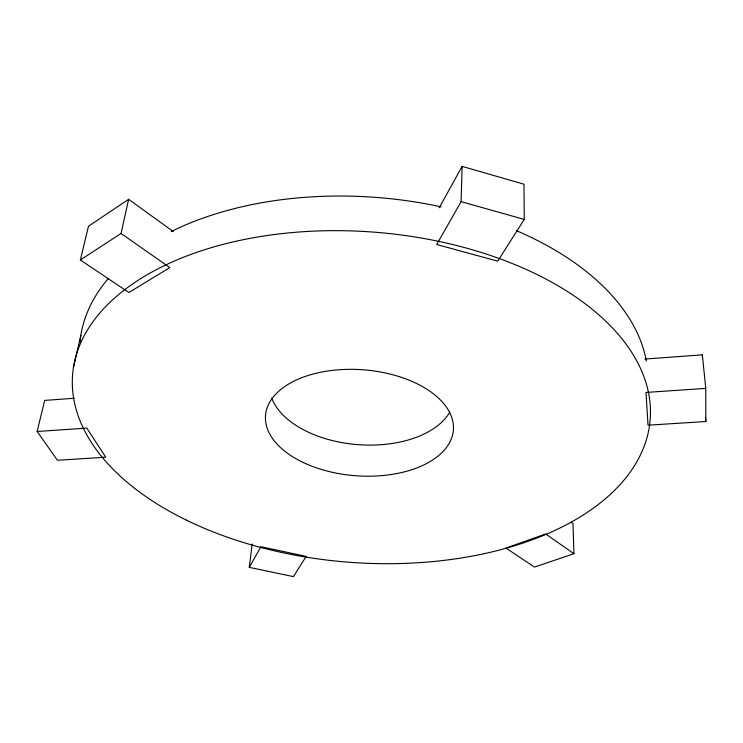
<?xml version="1.0" encoding="UTF-8"?>
<svg xmlns="http://www.w3.org/2000/svg" width="743" height="743" viewBox="0 0 743 743"><rect width="100%" height="100%" fill="white"/><g stroke="black" fill="none" stroke-linecap="round" stroke-linejoin="round"><path stroke-width="1.11" d="M461.106 201.641L462.109 166.376L523.973 184.199L524.261 219.436L497.717 261.164L436.708 244.512L461.106 201.641L524.261 219.436M249.276 567.373L260.923 546.718L306.181 556.377L293.411 576.624L249.276 567.373L252.193 544.043M121.053 233.469L169.785 267.591L128.892 292.51L80.346 259.994L121.053 233.469L128.623 199.31L173.435 231.686M73.408 367.534L80.866 335.279M37.15 431.488L86.81 428.098L105.757 457.214L57.452 460.279L37.15 431.488L44.682 400.412L74.263 398.248M80.346 259.994L88.491 226.234L128.623 199.31M439.271 207.724L462.109 166.376M573.94 553.702L534.458 567.085L505.946 548.055L545.678 533.985L573.94 553.702L573.011 523.601L571.153 522.264M644.766 359.045L702.339 354.848L705.766 388.385L705.85 421.532L648.035 425.182L645.973 392.443L705.766 388.385M705.506 418.123L705.85 421.532M702.339 354.848L702.349 357.095M80.049 341.854A284.764 168.271 4.4 0 1 108.459 278.365M171.196 231.547A284.764 168.271 4.4 0 1 441.138 206.879M516.645 230.776A284.764 168.271 4.4 0 1 646.345 361.042M449.784 412.142A92.661 54.044 4.4 0 1 357.504 444.62A92.661 54.044 4.4 0 1 271.697 398.053M186.382 520.137A289.668 165.522 4.4 0 0 648.128 433.132A289.668 165.522 4.4 0 0 249.555 238.457A289.668 165.522 4.4 0 0 186.382 520.137M303.618 462.666A94.222 53.115 4.4 0 0 452.868 433.661A94.222 53.115 4.4 0 0 321.793 372.029A94.222 53.115 4.4 0 0 303.618 462.666"/></g></svg>
